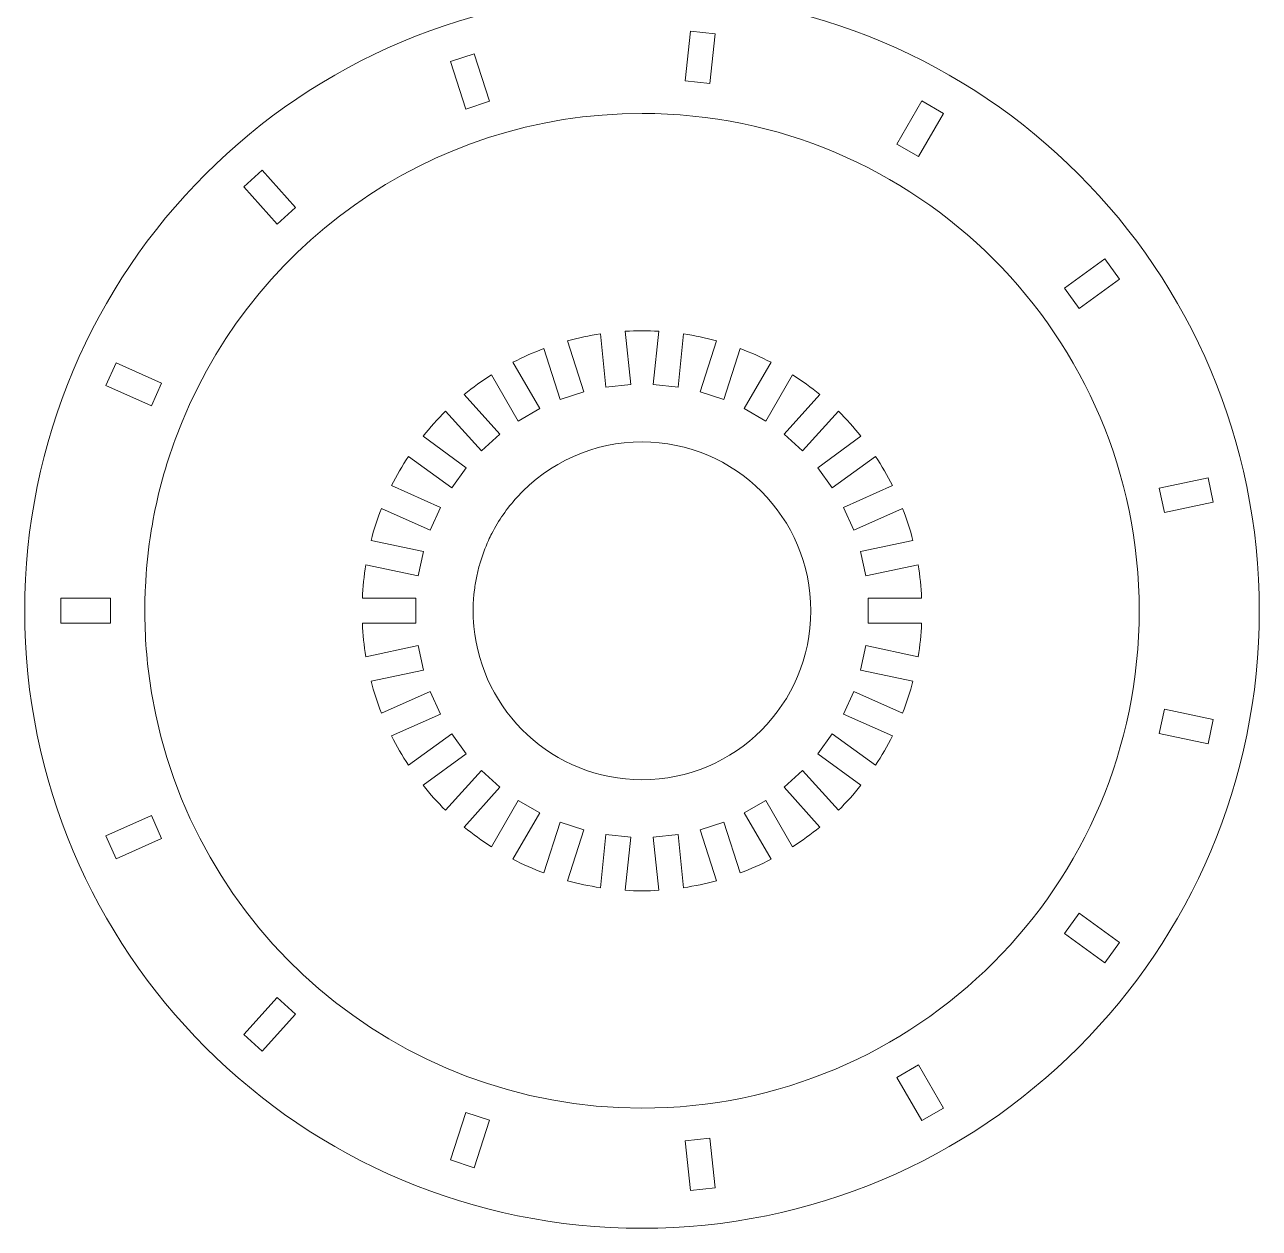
# Model space of a CAD drawing. Header units: millimetres. Extents: x -466 to 466, y -264 to 269.
# Drawn here: x 91.3 to 239.9, y -128.8 to 16 of the extents above; entities that cross this region are included whole.
import ezdxf

# ---------------------------------------------------------------- set-up
doc = ezdxf.new("R2010")
doc.units = ezdxf.units.MM
doc.header["$MEASUREMENT"] = 0
doc.layers.add('Camada 1', color=7, linetype='Continuous')

msp = doc.modelspace()

# ---------------------------------------------------------------- linework, layer by layer
at = {"layer": 'Camada 1', "lineweight": 20}
for points, knots in [([(239.8646, -54.4869), (239.8646, -13.4662), (206.6108, 19.7876), (165.5902, 19.7877), (165.5902, 19.7877), (124.5695, 19.7877), (91.3156, -13.466), (91.3155, -54.4867), (91.3155, -54.4867), (91.3154, -95.5073), (124.5691, -128.7612), (165.5898, -128.7614), (165.5898, -128.7614), (206.6104, -128.7615), (239.8643, -95.5079), (239.8646, -54.4869)], [0, 0, 0, 0, 0.2, 0.2, 0.2, 0.2, 0.4, 0.4, 0.4, 0.4, 0.6, 0.6, 0.6, 0.6, 1, 1, 1, 1]), ([(173.7657, 8.9499), (173.7657, 8.9499), (170.7822, 9.2635), (170.7822, 9.2635), (170.7822, 9.2635), (170.7822, 9.2635), (171.4093, 15.2306), (171.4093, 15.2306), (171.4093, 15.2306), (171.4093, 15.2306), (174.3929, 14.917), (174.3929, 14.917), (174.3929, 14.917), (174.3929, 14.917), (173.7657, 8.9499), (173.7657, 8.9499)], [0, 0, 0, 0, 0.2, 0.2, 0.2, 0.2, 0.4, 0.4, 0.4, 0.4, 0.6, 0.6, 0.6, 0.6, 1, 1, 1, 1]), ([(144.4038, 5.8638), (144.4038, 5.8638), (142.5497, 11.5702), (142.5497, 11.5702), (142.5497, 11.5702), (142.5497, 11.5702), (145.4028, 12.4972), (145.4028, 12.4972), (145.4028, 12.4972), (145.4028, 12.4972), (147.2569, 6.7909), (147.2569, 6.7909), (147.2569, 6.7909), (147.2569, 6.7909), (144.4038, 5.8638), (144.4038, 5.8638)], [0, 0, 0, 0, 0.2, 0.2, 0.2, 0.2, 0.4, 0.4, 0.4, 0.4, 0.6, 0.6, 0.6, 0.6, 1, 1, 1, 1]), ([(198.861, 0.1401), (198.861, 0.1401), (196.2629, 1.6401), (196.2629, 1.6401), (196.2629, 1.6401), (196.2629, 1.6401), (199.2629, 6.8363), (199.2629, 6.8363), (199.2629, 6.8363), (199.2629, 6.8363), (201.861, 5.3363), (201.861, 5.3363), (201.861, 5.3363), (201.861, 5.3363), (198.861, 0.1401), (198.861, 0.1401)], [0, 0, 0, 0, 0.2, 0.2, 0.2, 0.2, 0.4, 0.4, 0.4, 0.4, 0.6, 0.6, 0.6, 0.6, 1, 1, 1, 1]), ([(165.5899, -114.3072), (135.9063, -114.3071), (111.2886, -92.6921), (106.5814, -64.3654), (106.5814, -64.3654), (106.0716, -61.2973), (105.7951, -58.1504), (105.7714, -54.9437), (105.7714, -54.9437), (105.7675, -54.4101), (105.7705, -53.8763), (105.7805, -53.3426), (105.7805, -53.3426), (105.7912, -52.7717), (105.8099, -52.2025), (105.8365, -51.6357), (105.8365, -51.6357), (105.9306, -49.6296), (106.1236, -47.6492), (106.4106, -45.6996), (106.4106, -45.6996), (106.5211, -44.9491), (106.6459, -44.2008), (106.7849, -43.4554), (106.7849, -43.4554), (107.3933, -40.1924), (108.2746, -36.9819), (109.419, -33.8653), (109.419, -33.8653), (117.82, -10.988), (139.7993, 5.3335), (165.5902, 5.3335), (165.5902, 5.3335), (198.6279, 5.3335), (225.4104, -21.449), (225.4104, -54.4872), (225.4104, -54.4872), (225.4103, -87.525), (198.6276, -114.3074), (165.5899, -114.3072)], [0, 0, 0, 0, 0.09090909, 0.09090909, 0.09090909, 0.09090909, 0.18181818, 0.18181818, 0.18181818, 0.18181818, 0.27272727, 0.27272727, 0.27272727, 0.27272727, 0.36363636, 0.36363636, 0.36363636, 0.36363636, 0.45454545, 0.45454545, 0.45454545, 0.45454545, 0.54545455, 0.54545455, 0.54545455, 0.54545455, 0.63636364, 0.63636364, 0.63636364, 0.63636364, 0.72727273, 0.72727273, 0.72727273, 0.72727273, 0.81818182, 0.81818182, 0.81818182, 0.81818182, 1, 1, 1, 1]), ([(121.6886, -7.971), (121.6886, -7.971), (117.6738, -3.5122), (117.6738, -3.5122), (117.6738, -3.5122), (117.6738, -3.5122), (119.9032, -1.5048), (119.9032, -1.5048), (119.9032, -1.5048), (119.9032, -1.5048), (123.918, -5.9636), (123.918, -5.9636), (123.918, -5.9636), (123.918, -5.9636), (121.6886, -7.971), (121.6886, -7.971)], [0, 0, 0, 0, 0.2, 0.2, 0.2, 0.2, 0.4, 0.4, 0.4, 0.4, 0.6, 0.6, 0.6, 0.6, 1, 1, 1, 1]), ([(223.0575, -14.5884), (223.0575, -14.5884), (218.2034, -18.1152), (218.2034, -18.1152), (218.2034, -18.1152), (218.2034, -18.1152), (216.44, -15.6881), (216.44, -15.6881), (216.44, -15.6881), (216.44, -15.6881), (221.2941, -12.1614), (221.2941, -12.1614), (221.2941, -12.1614), (221.2941, -12.1614), (223.0575, -14.5884), (223.0575, -14.5884)], [0, 0, 0, 0, 0.2, 0.2, 0.2, 0.2, 0.4, 0.4, 0.4, 0.4, 0.6, 0.6, 0.6, 0.6, 1, 1, 1, 1]), ([(155.7532, -79.9072), (155.7532, -79.9072), (158.6064, -80.8343), (158.6064, -80.8343), (158.6064, -80.8343), (158.6064, -80.8343), (156.619, -86.9508), (156.619, -86.9508), (156.619, -86.9508), (157.9216, -87.3108), (159.2447, -87.592), (160.5811, -87.793), (160.5811, -87.793), (160.5811, -87.793), (161.2534, -81.3969), (161.2534, -81.3969), (161.2534, -81.3969), (161.2534, -81.3969), (164.237, -81.7105), (164.237, -81.7105), (164.237, -81.7105), (164.237, -81.7105), (163.5647, -88.1066), (163.5647, -88.1066), (163.5647, -88.1066), (164.9137, -88.1878), (166.2663, -88.1878), (167.6153, -88.1066), (167.6153, -88.1066), (167.6153, -88.1066), (166.943, -81.7105), (166.943, -81.7105), (166.943, -81.7105), (166.943, -81.7105), (169.9266, -81.3969), (169.9266, -81.3969), (169.9266, -81.3969), (169.9266, -81.3969), (170.5989, -87.793), (170.5989, -87.793), (170.5989, -87.793), (171.9353, -87.592), (173.2584, -87.3108), (174.561, -86.9508), (174.561, -86.9508), (174.561, -86.9508), (172.5736, -80.8343), (172.5736, -80.8343), (172.5736, -80.8343), (172.5736, -80.8343), (175.4268, -79.9072), (175.4268, -79.9072), (175.4268, -79.9072), (175.4268, -79.9072), (177.4141, -86.0238), (177.4141, -86.0238), (177.4141, -86.0238), (178.6796, -85.5493), (179.9153, -84.9992), (181.1146, -84.3762), (181.1146, -84.3762), (181.1146, -84.3762), (177.8989, -78.8065), (177.8989, -78.8065), (177.8989, -78.8065), (177.8989, -78.8065), (180.497, -77.3065), (180.497, -77.3065), (180.497, -77.3065), (180.497, -77.3065), (183.7126, -82.8762), (183.7126, -82.8762), (183.7126, -82.8762), (184.8518, -82.1491), (185.9461, -81.354), (186.9897, -80.4953), (186.9897, -80.4953), (186.9897, -80.4953), (182.6863, -75.7159), (182.6863, -75.7159), (182.6863, -75.7159), (182.6863, -75.7159), (184.9157, -73.7085), (184.9157, -73.7085), (184.9157, -73.7085), (184.9157, -73.7085), (189.2191, -78.488), (189.2191, -78.488), (189.2191, -78.488), (190.1821, -77.5398), (191.0872, -76.5346), (191.9295, -75.4778), (191.9295, -75.4778), (191.9295, -75.4778), (186.7264, -71.6975), (186.7264, -71.6975), (186.7264, -71.6975), (186.7264, -71.6975), (188.4898, -69.2705), (188.4898, -69.2705), (188.4898, -69.2705), (188.4898, -69.2705), (193.6928, -73.0507), (193.6928, -73.0507), (193.6928, -73.0507), (194.4377, -71.9231), (195.114, -70.7517), (195.7182, -69.5428), (195.7182, -69.5428), (195.7182, -69.5428), (189.8428, -66.9269), (189.8428, -66.9269), (189.8428, -66.9269), (189.8428, -66.9269), (191.063, -64.1863), (191.063, -64.1863), (191.063, -64.1863), (191.063, -64.1863), (196.9384, -66.8021), (196.9384, -66.8021), (196.9384, -66.8021), (197.4325, -65.5443), (197.8505, -64.2578), (198.1901, -62.9498), (198.1901, -62.9498), (198.1901, -62.9498), (191.8993, -61.6126), (191.8993, -61.6126), (191.8993, -61.6126), (191.8993, -61.6126), (192.523, -58.6782), (192.523, -58.6782), (192.523, -58.6782), (192.523, -58.6782), (198.8138, -60.0153), (198.8138, -60.0153), (198.8138, -60.0153), (199.0356, -58.6822), (199.177, -57.337), (199.2372, -55.9869), (199.2372, -55.9869), (199.2372, -55.9869), (192.8059, -55.9869), (192.8059, -55.9869), (192.8059, -55.9869), (192.8059, -55.9869), (192.8059, -52.9869), (192.8059, -52.9869), (192.8059, -52.9869), (192.8059, -52.9869), (199.2372, -52.9869), (199.2372, -52.9869), (199.2372, -52.9869), (199.177, -51.6368), (199.0356, -50.2916), (198.8138, -48.9585), (198.8138, -48.9585), (198.8138, -48.9585), (192.523, -50.2956), (192.523, -50.2956), (192.523, -50.2956), (192.523, -50.2956), (191.8993, -47.3612), (191.8993, -47.3612), (191.8993, -47.3612), (191.8993, -47.3612), (198.1901, -46.024), (198.1901, -46.024), (198.1901, -46.024), (197.8505, -44.716), (197.4325, -43.4295), (196.9384, -42.1717), (196.9384, -42.1717), (196.9384, -42.1717), (191.063, -44.7875), (191.063, -44.7875), (191.063, -44.7875), (191.063, -44.7875), (189.8428, -42.0469), (189.8428, -42.0469), (189.8428, -42.0469), (189.8428, -42.0469), (195.7182, -39.431), (195.7182, -39.431), (195.7182, -39.431), (195.114, -38.2221), (194.4377, -37.0507), (193.6928, -35.9231), (193.6928, -35.9231), (193.6928, -35.9231), (188.4898, -39.7033), (188.4898, -39.7033), (188.4898, -39.7033), (188.4898, -39.7033), (186.7264, -37.2763), (186.7264, -37.2763), (186.7264, -37.2763), (186.7264, -37.2763), (191.9295, -33.496), (191.9295, -33.496), (191.9295, -33.496), (191.0872, -32.4392), (190.1821, -31.434), (189.2191, -30.4858), (189.2191, -30.4858), (189.2191, -30.4858), (184.9157, -35.2653), (184.9157, -35.2653), (184.9157, -35.2653), (184.9157, -35.2653), (182.6863, -33.2579), (182.6863, -33.2579), (182.6863, -33.2579), (182.6863, -33.2579), (186.9897, -28.4785), (186.9897, -28.4785), (186.9897, -28.4785), (185.9461, -27.6198), (184.8518, -26.8247), (183.7126, -26.0976), (183.7126, -26.0976), (183.7126, -26.0976), (180.497, -31.6673), (180.497, -31.6673), (180.497, -31.6673), (180.497, -31.6673), (177.8989, -30.1673), (177.8989, -30.1673), (177.8989, -30.1673), (177.8989, -30.1673), (181.1146, -24.5976), (181.1146, -24.5976), (181.1146, -24.5976), (179.9153, -23.9746), (178.6796, -23.4245), (177.4141, -22.95), (177.4141, -22.95), (177.4141, -22.95), (175.4268, -29.0666), (175.4268, -29.0666), (175.4268, -29.0666), (175.4268, -29.0666), (172.5736, -28.1395), (172.5736, -28.1395), (172.5736, -28.1395), (172.5736, -28.1395), (174.561, -22.023), (174.561, -22.023), (174.561, -22.023), (173.2584, -21.663), (171.9353, -21.3818), (170.5989, -21.1808), (170.5989, -21.1808), (170.5989, -21.1808), (169.9266, -27.5769), (169.9266, -27.5769), (169.9266, -27.5769), (169.9266, -27.5769), (166.943, -27.2633), (166.943, -27.2633), (166.943, -27.2633), (166.943, -27.2633), (167.6153, -20.8672), (167.6153, -20.8672), (167.6153, -20.8672), (166.2663, -20.786), (164.9137, -20.786), (163.5647, -20.8672), (163.5647, -20.8672), (163.5647, -20.8672), (164.237, -27.2633), (164.237, -27.2633), (164.237, -27.2633), (164.237, -27.2633), (161.2534, -27.5769), (161.2534, -27.5769), (161.2534, -27.5769), (161.2534, -27.5769), (160.5811, -21.1808), (160.5811, -21.1808), (160.5811, -21.1808), (159.2447, -21.3818), (157.9216, -21.663), (156.619, -22.023), (156.619, -22.023), (156.619, -22.023), (158.6064, -28.1395), (158.6064, -28.1395), (158.6064, -28.1395), (158.6064, -28.1395), (155.7532, -29.0666), (155.7532, -29.0666), (155.7532, -29.0666), (155.7532, -29.0666), (153.7659, -22.95), (153.7659, -22.95), (153.7659, -22.95), (152.5004, -23.4245), (151.2647, -23.9746), (150.0654, -24.5976), (150.0654, -24.5976), (150.0654, -24.5976), (153.2811, -30.1673), (153.2811, -30.1673), (153.2811, -30.1673), (153.2811, -30.1673), (150.683, -31.6673), (150.683, -31.6673), (150.683, -31.6673), (150.683, -31.6673), (147.4674, -26.0976), (147.4674, -26.0976), (147.4674, -26.0976), (146.3282, -26.8247), (145.2339, -27.6198), (144.1903, -28.4785), (144.1903, -28.4785), (144.1903, -28.4785), (148.4937, -33.2579), (148.4937, -33.2579), (148.4937, -33.2579), (148.4937, -33.2579), (146.2643, -35.2653), (146.2643, -35.2653), (146.2643, -35.2653), (146.2643, -35.2653), (141.9609, -30.4858), (141.9609, -30.4858), (141.9609, -30.4858), (140.9979, -31.434), (140.0928, -32.4392), (139.2505, -33.496), (139.2505, -33.496), (139.2505, -33.496), (144.4536, -37.2763), (144.4536, -37.2763), (144.4536, -37.2763), (144.4536, -37.2763), (142.6902, -39.7033), (142.6902, -39.7033), (142.6902, -39.7033), (142.6902, -39.7033), (137.4872, -35.9231), (137.4872, -35.9231), (137.4872, -35.9231), (136.7423, -37.0507), (136.066, -38.2221), (135.4618, -39.431), (135.4618, -39.431), (135.4618, -39.431), (141.3372, -42.0469), (141.3372, -42.0469), (141.3372, -42.0469), (141.3372, -42.0469), (140.117, -44.7875), (140.117, -44.7875), (140.117, -44.7875), (140.117, -44.7875), (134.2416, -42.1717), (134.2416, -42.1717), (134.2416, -42.1717), (133.7475, -43.4295), (133.3295, -44.716), (132.9899, -46.024), (132.9899, -46.024), (132.9899, -46.024), (139.2807, -47.3612), (139.2807, -47.3612), (139.2807, -47.3612), (139.2807, -47.3612), (138.657, -50.2956), (138.657, -50.2956), (138.657, -50.2956), (138.657, -50.2956), (132.3662, -48.9585), (132.3662, -48.9585), (132.3662, -48.9585), (132.1444, -50.2916), (132.003, -51.6368), (131.9428, -52.9869), (131.9428, -52.9869), (131.9428, -52.9869), (138.3741, -52.9869), (138.3741, -52.9869), (138.3741, -52.9869), (138.3741, -52.9869), (138.3741, -55.9869), (138.3741, -55.9869), (138.3741, -55.9869), (138.3741, -55.9869), (131.9428, -55.9869), (131.9428, -55.9869), (131.9428, -55.9869), (132.003, -57.337), (132.1444, -58.6822), (132.3662, -60.0153), (132.3662, -60.0153), (132.3662, -60.0153), (138.657, -58.6782), (138.657, -58.6782), (138.657, -58.6782), (138.657, -58.6782), (139.2807, -61.6126), (139.2807, -61.6126), (139.2807, -61.6126), (139.2807, -61.6126), (132.9899, -62.9498), (132.9899, -62.9498), (132.9899, -62.9498), (133.3295, -64.2578), (133.7475, -65.5443), (134.2416, -66.8021), (134.2416, -66.8021), (134.2416, -66.8021), (140.117, -64.1863), (140.117, -64.1863), (140.117, -64.1863), (140.117, -64.1863), (141.3372, -66.9269), (141.3372, -66.9269), (141.3372, -66.9269), (141.3372, -66.9269), (135.4618, -69.5428), (135.4618, -69.5428), (135.4618, -69.5428), (136.066, -70.7517), (136.7423, -71.9231), (137.4872, -73.0507), (137.4872, -73.0507), (137.4872, -73.0507), (142.6902, -69.2705), (142.6902, -69.2705), (142.6902, -69.2705), (142.6902, -69.2705), (144.4536, -71.6975), (144.4536, -71.6975), (144.4536, -71.6975), (144.4536, -71.6975), (139.2505, -75.4778), (139.2505, -75.4778), (139.2505, -75.4778), (140.0928, -76.5346), (140.9979, -77.5398), (141.9609, -78.488), (141.9609, -78.488), (141.9609, -78.488), (146.2643, -73.7085), (146.2643, -73.7085), (146.2643, -73.7085), (146.2643, -73.7085), (148.4937, -75.7159), (148.4937, -75.7159), (148.4937, -75.7159), (148.4937, -75.7159), (144.1903, -80.4953), (144.1903, -80.4953), (144.1903, -80.4953), (145.2339, -81.354), (146.3282, -82.1491), (147.4674, -82.8762), (147.4674, -82.8762), (147.4674, -82.8762), (150.683, -77.3065), (150.683, -77.3065), (150.683, -77.3065), (150.683, -77.3065), (153.2811, -78.8065), (153.2811, -78.8065), (153.2811, -78.8065), (153.2811, -78.8065), (150.0654, -84.3762), (150.0654, -84.3762), (150.0654, -84.3762), (151.2647, -84.9992), (152.5004, -85.5493), (153.7659, -86.0238), (153.7659, -86.0238), (153.7659, -86.0238), (155.7532, -79.9072), (155.7532, -79.9072)], [0, 0, 0, 0, 0.00826446, 0.00826446, 0.00826446, 0.00826446, 0.01652893, 0.01652893, 0.01652893, 0.01652893, 0.02479339, 0.02479339, 0.02479339, 0.02479339, 0.03305785, 0.03305785, 0.03305785, 0.03305785, 0.04132231, 0.04132231, 0.04132231, 0.04132231, 0.04958678, 0.04958678, 0.04958678, 0.04958678, 0.05785124, 0.05785124, 0.05785124, 0.05785124, 0.0661157, 0.0661157, 0.0661157, 0.0661157, 0.07438017, 0.07438017, 0.07438017, 0.07438017, 0.08264463, 0.08264463, 0.08264463, 0.08264463, 0.09090909, 0.09090909, 0.09090909, 0.09090909, 0.09917355, 0.09917355, 0.09917355, 0.09917355, 0.10743802, 0.10743802, 0.10743802, 0.10743802, 0.11570248, 0.11570248, 0.11570248, 0.11570248, 0.12396694, 0.12396694, 0.12396694, 0.12396694, 0.1322314, 0.1322314, 0.1322314, 0.1322314, 0.14049587, 0.14049587, 0.14049587, 0.14049587, 0.14876033, 0.14876033, 0.14876033, 0.14876033, 0.15702479, 0.15702479, 0.15702479, 0.15702479, 0.16528926, 0.16528926, 0.16528926, 0.16528926, 0.17355372, 0.17355372, 0.17355372, 0.17355372, 0.18181818, 0.18181818, 0.18181818, 0.18181818, 0.19008264, 0.19008264, 0.19008264, 0.19008264, 0.19834711, 0.19834711, 0.19834711, 0.19834711, 0.20661157, 0.20661157, 0.20661157, 0.20661157, 0.21487603, 0.21487603, 0.21487603, 0.21487603, 0.2231405, 0.2231405, 0.2231405, 0.2231405, 0.23140496, 0.23140496, 0.23140496, 0.23140496, 0.23966942, 0.23966942, 0.23966942, 0.23966942, 0.24793388, 0.24793388, 0.24793388, 0.24793388, 0.25619835, 0.25619835, 0.25619835, 0.25619835, 0.26446281, 0.26446281, 0.26446281, 0.26446281, 0.27272727, 0.27272727, 0.27272727, 0.27272727, 0.28099174, 0.28099174, 0.28099174, 0.28099174, 0.2892562, 0.2892562, 0.2892562, 0.2892562, 0.29752066, 0.29752066, 0.29752066, 0.29752066, 0.30578512, 0.30578512, 0.30578512, 0.30578512, 0.31404959, 0.31404959, 0.31404959, 0.31404959, 0.32231405, 0.32231405, 0.32231405, 0.32231405, 0.33057851, 0.33057851, 0.33057851, 0.33057851, 0.33884298, 0.33884298, 0.33884298, 0.33884298, 0.34710744, 0.34710744, 0.34710744, 0.34710744, 0.3553719, 0.3553719, 0.3553719, 0.3553719, 0.36363636, 0.36363636, 0.36363636, 0.36363636, 0.37190083, 0.37190083, 0.37190083, 0.37190083, 0.38016529, 0.38016529, 0.38016529, 0.38016529, 0.38842975, 0.38842975, 0.38842975, 0.38842975, 0.39669421, 0.39669421, 0.39669421, 0.39669421, 0.40495868, 0.40495868, 0.40495868, 0.40495868, 0.41322314, 0.41322314, 0.41322314, 0.41322314, 0.4214876, 0.4214876, 0.4214876, 0.4214876, 0.42975207, 0.42975207, 0.42975207, 0.42975207, 0.43801653, 0.43801653, 0.43801653, 0.43801653, 0.44628099, 0.44628099, 0.44628099, 0.44628099, 0.45454545, 0.45454545, 0.45454545, 0.45454545, 0.46280992, 0.46280992, 0.46280992, 0.46280992, 0.47107438, 0.47107438, 0.47107438, 0.47107438, 0.47933884, 0.47933884, 0.47933884, 0.47933884, 0.48760331, 0.48760331, 0.48760331, 0.48760331, 0.49586777, 0.49586777, 0.49586777, 0.49586777, 0.50413223, 0.50413223, 0.50413223, 0.50413223, 0.51239669, 0.51239669, 0.51239669, 0.51239669, 0.52066116, 0.52066116, 0.52066116, 0.52066116, 0.52892562, 0.52892562, 0.52892562, 0.52892562, 0.53719008, 0.53719008, 0.53719008, 0.53719008, 0.54545455, 0.54545455, 0.54545455, 0.54545455, 0.55371901, 0.55371901, 0.55371901, 0.55371901, 0.56198347, 0.56198347, 0.56198347, 0.56198347, 0.57024793, 0.57024793, 0.57024793, 0.57024793, 0.5785124, 0.5785124, 0.5785124, 0.5785124, 0.58677686, 0.58677686, 0.58677686, 0.58677686, 0.59504132, 0.59504132, 0.59504132, 0.59504132, 0.60330579, 0.60330579, 0.60330579, 0.60330579, 0.61157025, 0.61157025, 0.61157025, 0.61157025, 0.61983471, 0.61983471, 0.61983471, 0.61983471, 0.62809917, 0.62809917, 0.62809917, 0.62809917, 0.63636364, 0.63636364, 0.63636364, 0.63636364, 0.6446281, 0.6446281, 0.6446281, 0.6446281, 0.65289256, 0.65289256, 0.65289256, 0.65289256, 0.66115702, 0.66115702, 0.66115702, 0.66115702, 0.66942149, 0.66942149, 0.66942149, 0.66942149, 0.67768595, 0.67768595, 0.67768595, 0.67768595, 0.68595041, 0.68595041, 0.68595041, 0.68595041, 0.69421488, 0.69421488, 0.69421488, 0.69421488, 0.70247934, 0.70247934, 0.70247934, 0.70247934, 0.7107438, 0.7107438, 0.7107438, 0.7107438, 0.71900826, 0.71900826, 0.71900826, 0.71900826, 0.72727273, 0.72727273, 0.72727273, 0.72727273, 0.73553719, 0.73553719, 0.73553719, 0.73553719, 0.74380165, 0.74380165, 0.74380165, 0.74380165, 0.75206612, 0.75206612, 0.75206612, 0.75206612, 0.76033058, 0.76033058, 0.76033058, 0.76033058, 0.76859504, 0.76859504, 0.76859504, 0.76859504, 0.7768595, 0.7768595, 0.7768595, 0.7768595, 0.78512397, 0.78512397, 0.78512397, 0.78512397, 0.79338843, 0.79338843, 0.79338843, 0.79338843, 0.80165289, 0.80165289, 0.80165289, 0.80165289, 0.80991736, 0.80991736, 0.80991736, 0.80991736, 0.81818182, 0.81818182, 0.81818182, 0.81818182, 0.82644628, 0.82644628, 0.82644628, 0.82644628, 0.83471074, 0.83471074, 0.83471074, 0.83471074, 0.84297521, 0.84297521, 0.84297521, 0.84297521, 0.85123967, 0.85123967, 0.85123967, 0.85123967, 0.85950413, 0.85950413, 0.85950413, 0.85950413, 0.8677686, 0.8677686, 0.8677686, 0.8677686, 0.87603306, 0.87603306, 0.87603306, 0.87603306, 0.88429752, 0.88429752, 0.88429752, 0.88429752, 0.89256198, 0.89256198, 0.89256198, 0.89256198, 0.90082645, 0.90082645, 0.90082645, 0.90082645, 0.90909091, 0.90909091, 0.90909091, 0.90909091, 0.91735537, 0.91735537, 0.91735537, 0.91735537, 0.92561983, 0.92561983, 0.92561983, 0.92561983, 0.9338843, 0.9338843, 0.9338843, 0.9338843, 0.94214876, 0.94214876, 0.94214876, 0.94214876, 0.95041322, 0.95041322, 0.95041322, 0.95041322, 0.95867769, 0.95867769, 0.95867769, 0.95867769, 0.96694215, 0.96694215, 0.96694215, 0.96694215, 0.97520661, 0.97520661, 0.97520661, 0.97520661, 0.98347107, 0.98347107, 0.98347107, 0.98347107, 1, 1, 1, 1]), ([(106.5644, -29.8489), (106.5644, -29.8489), (101.0831, -27.4085), (101.0831, -27.4085), (101.0831, -27.4085), (101.0831, -27.4085), (102.3033, -24.6678), (102.3033, -24.6678), (102.3033, -24.6678), (102.3033, -24.6678), (107.7846, -27.1083), (107.7846, -27.1083), (107.7846, -27.1083), (107.7846, -27.1083), (106.5644, -29.8489), (106.5644, -29.8489)], [0, 0, 0, 0, 0.2, 0.2, 0.2, 0.2, 0.4, 0.4, 0.4, 0.4, 0.6, 0.6, 0.6, 0.6, 1, 1, 1, 1]), ([(165.5899, -74.8002), (154.8242, -74.8001), (146.3179, -66.5372), (145.3643, -56.3947), (145.3643, -56.3947), (145.2282, -54.9472), (145.2459, -53.4611), (145.4329, -51.9556), (145.4329, -51.9556), (145.5009, -51.4076), (145.591, -50.8662), (145.7018, -50.3326), (145.7018, -50.3326), (145.8078, -49.8222), (145.9332, -49.3185), (146.0768, -48.8229), (146.0768, -48.8229), (146.3571, -47.8555), (146.7075, -46.9179), (147.1219, -46.0158), (147.1219, -46.0158), (147.2501, -45.7368), (147.3844, -45.461), (147.5247, -45.189), (147.5247, -45.189), (148.3298, -43.6276), (149.3378, -42.1739), (150.5158, -40.8705), (150.5158, -40.8705), (154.3788, -36.5968), (159.8239, -34.1736), (165.59, -34.1736), (165.59, -34.1736), (176.8087, -34.1736), (185.9033, -43.2682), (185.9033, -54.487), (185.9033, -54.487), (185.9032, -65.7057), (176.8086, -74.8002), (165.5899, -74.8002)], [0, 0, 0, 0, 0.09090909, 0.09090909, 0.09090909, 0.09090909, 0.18181818, 0.18181818, 0.18181818, 0.18181818, 0.27272727, 0.27272727, 0.27272727, 0.27272727, 0.36363636, 0.36363636, 0.36363636, 0.36363636, 0.45454545, 0.45454545, 0.45454545, 0.45454545, 0.54545455, 0.54545455, 0.54545455, 0.54545455, 0.63636364, 0.63636364, 0.63636364, 0.63636364, 0.72727273, 0.72727273, 0.72727273, 0.72727273, 0.81818182, 0.81818182, 0.81818182, 0.81818182, 1, 1, 1, 1]), ([(234.3173, -41.412), (234.3173, -41.412), (228.4484, -42.6594), (228.4484, -42.6594), (228.4484, -42.6594), (228.4484, -42.6594), (227.8247, -39.725), (227.8247, -39.725), (227.8247, -39.725), (227.8247, -39.725), (233.6936, -38.4775), (233.6936, -38.4775), (233.6936, -38.4775), (233.6936, -38.4775), (234.3173, -41.412), (234.3173, -41.412)], [0, 0, 0, 0, 0.2, 0.2, 0.2, 0.2, 0.4, 0.4, 0.4, 0.4, 0.6, 0.6, 0.6, 0.6, 1, 1, 1, 1]), ([(101.6462, -55.9869), (101.6462, -55.9869), (95.6462, -55.9869), (95.6462, -55.9869), (95.6462, -55.9869), (95.6462, -55.9869), (95.6462, -52.9869), (95.6462, -52.9869), (95.6462, -52.9869), (95.6462, -52.9869), (101.6462, -52.9869), (101.6462, -52.9869), (101.6462, -52.9869), (101.6462, -52.9869), (101.6462, -55.9869), (101.6462, -55.9869)], [0, 0, 0, 0, 0.2, 0.2, 0.2, 0.2, 0.4, 0.4, 0.4, 0.4, 0.6, 0.6, 0.6, 0.6, 1, 1, 1, 1]), ([(233.6936, -70.4962), (233.6936, -70.4962), (227.8247, -69.2487), (227.8247, -69.2487), (227.8247, -69.2487), (227.8247, -69.2487), (228.4484, -66.3143), (228.4484, -66.3143), (228.4484, -66.3143), (228.4484, -66.3143), (234.3173, -67.5617), (234.3173, -67.5617), (234.3173, -67.5617), (234.3173, -67.5617), (233.6936, -70.4962), (233.6936, -70.4962)], [0, 0, 0, 0, 0.2, 0.2, 0.2, 0.2, 0.4, 0.4, 0.4, 0.4, 0.6, 0.6, 0.6, 0.6, 1, 1, 1, 1]), ([(107.7846, -81.8654), (107.7846, -81.8654), (102.3033, -84.3059), (102.3033, -84.3059), (102.3033, -84.3059), (102.3033, -84.3059), (101.0831, -81.5652), (101.0831, -81.5652), (101.0831, -81.5652), (101.0831, -81.5652), (106.5644, -79.1248), (106.5644, -79.1248), (106.5644, -79.1248), (106.5644, -79.1248), (107.7846, -81.8654), (107.7846, -81.8654)], [0, 0, 0, 0, 0.2, 0.2, 0.2, 0.2, 0.4, 0.4, 0.4, 0.4, 0.6, 0.6, 0.6, 0.6, 1, 1, 1, 1]), ([(221.2941, -96.8123), (221.2941, -96.8123), (216.44, -93.2856), (216.44, -93.2856), (216.44, -93.2856), (216.44, -93.2856), (218.2034, -90.8585), (218.2034, -90.8585), (218.2034, -90.8585), (218.2034, -90.8585), (223.0575, -94.3853), (223.0575, -94.3853), (223.0575, -94.3853), (223.0575, -94.3853), (221.2941, -96.8123), (221.2941, -96.8123)], [0, 0, 0, 0, 0.2, 0.2, 0.2, 0.2, 0.4, 0.4, 0.4, 0.4, 0.6, 0.6, 0.6, 0.6, 1, 1, 1, 1]), ([(123.918, -103.0101), (123.918, -103.0101), (119.9032, -107.4689), (119.9032, -107.4689), (119.9032, -107.4689), (119.9032, -107.4689), (117.6738, -105.4615), (117.6738, -105.4615), (117.6738, -105.4615), (117.6738, -105.4615), (121.6886, -101.0027), (121.6886, -101.0027), (121.6886, -101.0027), (121.6886, -101.0027), (123.918, -103.0101), (123.918, -103.0101)], [0, 0, 0, 0, 0.2, 0.2, 0.2, 0.2, 0.4, 0.4, 0.4, 0.4, 0.6, 0.6, 0.6, 0.6, 1, 1, 1, 1]), ([(199.2629, -115.81), (199.2629, -115.81), (196.2629, -110.6138), (196.2629, -110.6138), (196.2629, -110.6138), (196.2629, -110.6138), (198.861, -109.1138), (198.861, -109.1138), (198.861, -109.1138), (198.861, -109.1138), (201.861, -114.31), (201.861, -114.31), (201.861, -114.31), (201.861, -114.31), (199.2629, -115.81), (199.2629, -115.81)], [0, 0, 0, 0, 0.2, 0.2, 0.2, 0.2, 0.4, 0.4, 0.4, 0.4, 0.6, 0.6, 0.6, 0.6, 1, 1, 1, 1]), ([(142.5497, -120.5439), (142.5497, -120.5439), (144.4038, -114.8375), (144.4038, -114.8375), (144.4038, -114.8375), (144.4038, -114.8375), (147.2569, -115.7646), (147.2569, -115.7646), (147.2569, -115.7646), (147.2569, -115.7646), (145.4028, -121.4709), (145.4028, -121.4709), (145.4028, -121.4709), (145.4028, -121.4709), (142.5497, -120.5439), (142.5497, -120.5439)], [0, 0, 0, 0, 0.2, 0.2, 0.2, 0.2, 0.4, 0.4, 0.4, 0.4, 0.6, 0.6, 0.6, 0.6, 1, 1, 1, 1]), ([(171.4093, -124.2043), (171.4093, -124.2043), (170.7822, -118.2372), (170.7822, -118.2372), (170.7822, -118.2372), (170.7822, -118.2372), (173.7657, -117.9236), (173.7657, -117.9236), (173.7657, -117.9236), (173.7657, -117.9236), (174.3929, -123.8907), (174.3929, -123.8907), (174.3929, -123.8907), (174.3929, -123.8907), (171.4093, -124.2043), (171.4093, -124.2043)], [0, 0, 0, 0, 0.2, 0.2, 0.2, 0.2, 0.4, 0.4, 0.4, 0.4, 0.6, 0.6, 0.6, 0.6, 1, 1, 1, 1])]:
    msp.add_open_spline(points, degree=3, knots=knots, dxfattribs=at)

doc.saveas('drawing.dxf')
